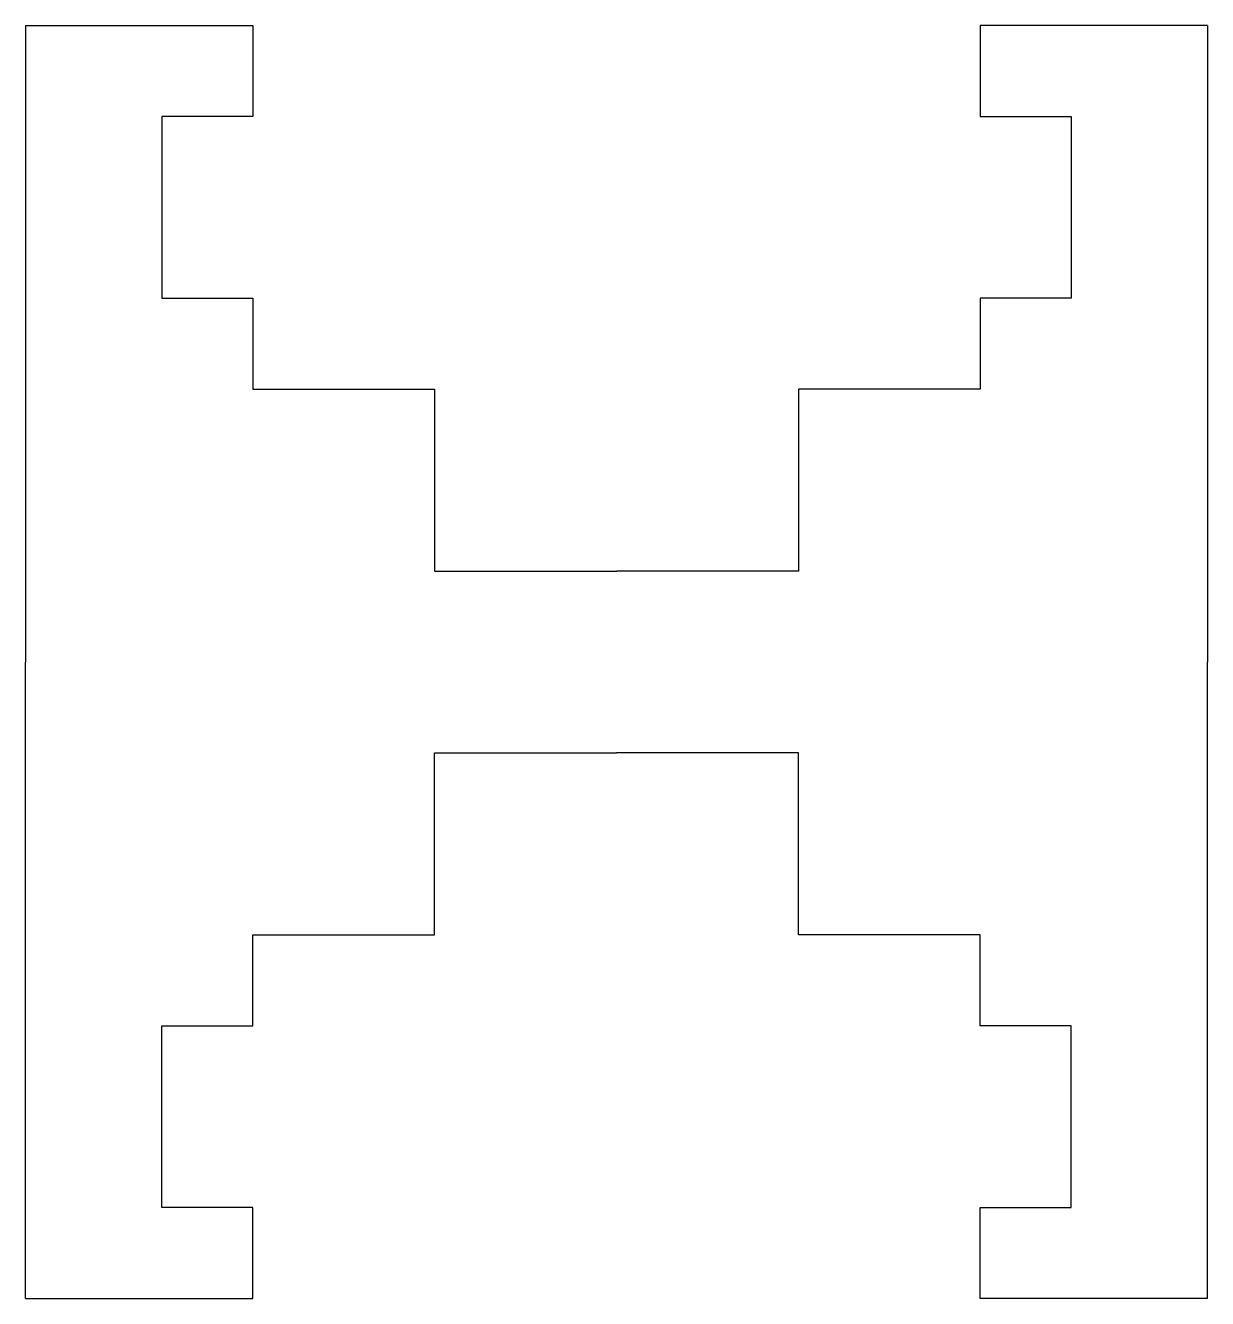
# Model space of a CAD drawing. Header units: millimetres. Extents: x 0 to 260, y 0 to 280.
import ezdxf

# ---------------------------------------------------------------- set-up
doc = ezdxf.new("R2010")
doc.units = ezdxf.units.MM

msp = doc.modelspace()

# ---------------------------------------------------------------- linework, layer by layer
for p, q in [((0, 280), (0, 140)), ((0, 280), (50, 280)), ((50, 280), (50, 260)), ((260, 280), (210, 280)), ((210, 280), (210, 260)), ((260, 280), (260, 140)), ((50, 260), (30, 260)), ((30, 260), (30, 220)), ((210, 260), (230, 260)), ((230, 260), (230, 220)), ((30, 220), (50, 220)), ((50, 220), (50, 200)), ((230, 220), (210, 220)), ((210, 220), (210, 200)), ((50, 200), (90, 200)), ((90, 200), (90, 160)), ((210, 200), (170, 200)), ((170, 200), (170, 160)), ((90, 160), (130, 160)), ((170, 160), (130, 160)), ((0, 0), (0, 140)), ((260, 0), (260, 140)), ((90, 80), (90, 120)), ((90, 120), (130, 120)), ((170, 120), (130, 120)), ((170, 80), (170, 120)), ((50, 60), (50, 80)), ((50, 80), (90, 80)), ((210, 80), (170, 80)), ((210, 60), (210, 80)), ((30, 20), (30, 60)), ((30, 60), (50, 60)), ((230, 60), (210, 60)), ((230, 20), (230, 60)), ((50, 20), (30, 20)), ((50, 0), (50, 20)), ((210, 0), (210, 20)), ((210, 20), (230, 20)), ((0, 0), (50, 0)), ((260, 0), (210, 0))]:
    msp.add_line(p, q)

doc.saveas('drawing.dxf')
